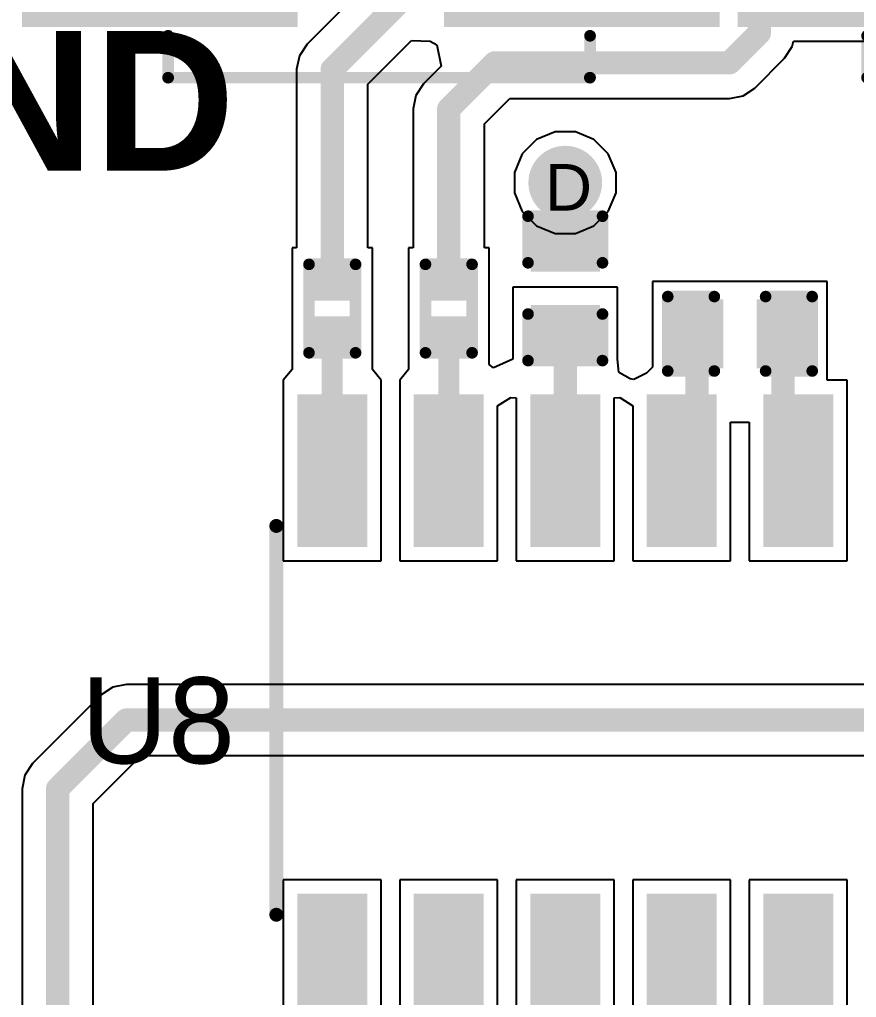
# Model space of a CAD drawing. Header units: inches. Extents: x 0 to 5401, y 0 to 5414.
# Drawn here: x 11.17 to 20.29, y 85.16 to 95.83 of the extents above; entities that cross this region are included whole.
import ezdxf

# ---------------------------------------------------------------- set-up
doc = ezdxf.new("R2010")
doc.units = ezdxf.units.IN
for name, color, linetype in [('Bottom Layer', 5, 'Continuous'), ('Bottom Solder', 6, 'Continuous'), ('Drill Drawing', 1, 'Continuous'), ('Layer 1', 16, 'Continuous'), ('Layer 2', 76, 'Continuous'), ('Top Layer', 1, 'Continuous'), ('Top Overlay', 2, 'Continuous'), ('Top Paste', 8, 'Continuous'), ('Top Solder', 216, 'Continuous'), ('Via Holes', 16, 'Continuous')]:
    doc.layers.add(name, color=color, linetype=linetype)
doc.styles.add('Arial', font='', dxfattribs={"height": 0.2})
doc.styles.add('Arial_Bold', font='', dxfattribs={"height": 0.2})
doc.styles.get('Arial').set_extended_font_data('Arial')
doc.styles.get('Arial_Bold').set_extended_font_data('Arial', bold=True)

# ---------------------------------------------------------------- blocks, each defined once
blk = doc.blocks.new('SOP_16_28')
at = {"layer": 'Top Layer'}
for points in [[(-3.456, 4.724), (-1.994, 4.724), (-1.994, 4.166), (-3.456, 4.166)], [(1.994, 4.724), (3.456, 4.724), (3.456, 4.166), (1.994, 4.166)], [(-3.456, 3.454), (-1.994, 3.454), (-1.994, 2.896), (-3.456, 2.896)], [(1.994, 3.454), (3.456, 3.454), (3.456, 2.896), (1.994, 2.896)], [(-3.456, 2.184), (-1.994, 2.184), (-1.994, 1.626), (-3.456, 1.626)], [(1.994, 2.184), (3.456, 2.184), (3.456, 1.626), (1.994, 1.626)], [(-3.456, 0.914), (-1.994, 0.914), (-1.994, 0.356), (-3.456, 0.356)], [(1.994, 0.914), (3.456, 0.914), (3.456, 0.356), (1.994, 0.356)], [(-3.456, -0.356), (-1.994, -0.356), (-1.994, -0.914), (-3.456, -0.914)], [(1.994, -0.356), (3.456, -0.356), (3.456, -0.914), (1.994, -0.914)], [(-3.456, -1.626), (-1.994, -1.626), (-1.994, -2.184), (-3.456, -2.184)], [(1.994, -1.626), (3.456, -1.626), (3.456, -2.184), (1.994, -2.184)], [(-3.456, -2.896), (-1.994, -2.896), (-1.994, -3.454), (-3.456, -3.454)], [(1.994, -2.896), (3.456, -2.896), (3.456, -3.454), (1.994, -3.454)], [(-3.456, -4.166), (-1.994, -4.166), (-1.994, -4.724), (-3.456, -4.724)], [(1.994, -4.166), (3.456, -4.166), (3.456, -4.724), (1.994, -4.724)]]:
    blk.add_hatch(color=1, dxfattribs=at).paths.add_polyline_path(points)
at = {"layer": 'Top Paste'}
for points in [[(-3.456, 4.724), (-1.994, 4.724), (-1.994, 4.166), (-3.456, 4.166)], [(1.994, 4.724), (3.456, 4.724), (3.456, 4.166), (1.994, 4.166)], [(-3.456, 3.454), (-1.994, 3.454), (-1.994, 2.896), (-3.456, 2.896)], [(1.994, 3.454), (3.456, 3.454), (3.456, 2.896), (1.994, 2.896)], [(-3.456, 2.184), (-1.994, 2.184), (-1.994, 1.626), (-3.456, 1.626)], [(1.994, 2.184), (3.456, 2.184), (3.456, 1.626), (1.994, 1.626)], [(-3.456, 0.914), (-1.994, 0.914), (-1.994, 0.356), (-3.456, 0.356)], [(1.994, 0.914), (3.456, 0.914), (3.456, 0.356), (1.994, 0.356)], [(-3.456, -0.356), (-1.994, -0.356), (-1.994, -0.914), (-3.456, -0.914)], [(1.994, -0.356), (3.456, -0.356), (3.456, -0.914), (1.994, -0.914)], [(-3.456, -1.626), (-1.994, -1.626), (-1.994, -2.184), (-3.456, -2.184)], [(1.994, -1.626), (3.456, -1.626), (3.456, -2.184), (1.994, -2.184)], [(-3.456, -2.896), (-1.994, -2.896), (-1.994, -3.454), (-3.456, -3.454)], [(1.994, -2.896), (3.456, -2.896), (3.456, -3.454), (1.994, -3.454)], [(-3.456, -4.166), (-1.994, -4.166), (-1.994, -4.724), (-3.456, -4.724)], [(1.994, -4.166), (3.456, -4.166), (3.456, -4.724), (1.994, -4.724)]]:
    blk.add_hatch(color=8, dxfattribs=at).paths.add_polyline_path(points)
at = {"layer": 'Top Solder'}
for points in [[(-3.557, 4.826), (-1.892, 4.826), (-1.892, 4.064), (-3.557, 4.064)], [(1.892, 4.826), (3.557, 4.826), (3.557, 4.064), (1.892, 4.064)], [(-3.557, 3.556), (-1.892, 3.556), (-1.892, 2.794), (-3.557, 2.794)], [(1.892, 3.556), (3.557, 3.556), (3.557, 2.794), (1.892, 2.794)], [(-3.557, 2.286), (-1.892, 2.286), (-1.892, 1.524), (-3.557, 1.524)], [(1.892, 2.286), (3.557, 2.286), (3.557, 1.524), (1.892, 1.524)], [(-3.557, 1.016), (-1.892, 1.016), (-1.892, 0.254), (-3.557, 0.254)], [(1.892, 1.016), (3.557, 1.016), (3.557, 0.254), (1.892, 0.254)], [(-3.557, -0.254), (-1.892, -0.254), (-1.892, -1.016), (-3.557, -1.016)], [(1.892, -0.254), (3.557, -0.254), (3.557, -1.016), (1.892, -1.016)], [(-3.557, -1.524), (-1.892, -1.524), (-1.892, -2.286), (-3.557, -2.286)], [(1.892, -1.524), (3.557, -1.524), (3.557, -2.286), (1.892, -2.286)], [(-3.557, -2.794), (-1.892, -2.794), (-1.892, -3.556), (-3.557, -3.556)], [(1.892, -2.794), (3.557, -2.794), (3.557, -3.556), (1.892, -3.556)], [(-3.557, -4.064), (-1.892, -4.064), (-1.892, -4.826), (-3.557, -4.826)], [(1.892, -4.064), (3.557, -4.064), (3.557, -4.826), (1.892, -4.826)]]:
    blk.add_hatch(color=216, dxfattribs=at).paths.add_polyline_path(points)
at = {"layer": 'Top Overlay'}
for points in [[(2.121, 5.055, 0.152, 0.152, 0), (-2.121, 5.055, 0.152, 0.152, 0)], [(-3.785, 4.318, 0.127, 0.127, 0), (-3.785, 4.572, 0.127, 0.127, 0)], [(-3.658, 4.445, 0.127, 0.127, 0), (-3.785, 4.572, 0.127, 0.127, 0)], [(-3.785, 4.318, 0.127, 0.127, 0), (-3.658, 4.445, 0.127, 0.127, 0)], [(2.121, -5.055, 0.152, 0.152, 0), (-2.121, -5.055, 0.152, 0.152, 0)]]:
    blk.add_lwpolyline(points, format="xyseb", dxfattribs=at)
for points in [[(-2.159, 5.055, 0.0762, 0.0762, 1), (-2.083, 5.055, 0.0762, 0.0762, 1)], [(2.083, 5.055, 0.0762, 0.0762, 1), (2.159, 5.055, 0.0762, 0.0762, 1)], [(-3.816, 4.572, 0.0635, 0.0635, 1), (-3.753, 4.572, 0.0635, 0.0635, 1)], [(-3.816, 4.572, 0.0635, 0.0635, 1), (-3.753, 4.572, 0.0635, 0.0635, 1)], [(-3.689, 4.445, 0.0635, 0.0635, 1), (-3.626, 4.445, 0.0635, 0.0635, 1)], [(-3.689, 4.445, 0.0635, 0.0635, 1), (-3.626, 4.445, 0.0635, 0.0635, 1)], [(-3.816, 4.318, 0.0635, 0.0635, 1), (-3.753, 4.318, 0.0635, 0.0635, 1)], [(-3.816, 4.318, 0.0635, 0.0635, 1), (-3.753, 4.318, 0.0635, 0.0635, 1)], [(-2.159, -5.055, 0.0762, 0.0762, 1), (-2.083, -5.055, 0.0762, 0.0762, 1)], [(2.083, -5.055, 0.0762, 0.0762, 1), (2.159, -5.055, 0.0762, 0.0762, 1)]]:
    blk.add_lwpolyline(points, format="xyseb", close=True, dxfattribs=at)
blk = doc.blocks.new('R___0201_108')
at = {"layer": 'Top Layer'}
for points in [[(-0.41, 0.185), (-0.14, 0.185), (-0.14, -0.185), (-0.41, -0.185)], [(0.14, 0.185), (0.41, 0.185), (0.41, -0.185), (0.14, -0.185)]]:
    blk.add_hatch(color=1, dxfattribs=at).paths.add_polyline_path(points)
at = {"layer": 'Top Paste'}
for points in [[(-0.41, 0.185), (-0.14, 0.185), (-0.14, -0.185), (-0.41, -0.185)], [(0.14, 0.185), (0.41, 0.185), (0.41, -0.185), (0.14, -0.185)]]:
    blk.add_hatch(color=8, dxfattribs=at).paths.add_polyline_path(points)
at = {"layer": 'Top Solder'}
for points in [[(-0.465, 0.24), (-0.085, 0.24), (-0.085, -0.24), (-0.465, -0.24)], [(0.085, 0.24), (0.465, 0.24), (0.465, -0.24), (0.085, -0.24)]]:
    blk.add_hatch(color=216, dxfattribs=at).paths.add_polyline_path(points)
at = {"layer": 'Top Overlay'}
for points in [[(-0.483, -0.254, 0.127, 0.127, 0), (-0.483, 0.254, 0.127, 0.127, 0)], [(0.483, 0.254, 0.127, 0.127, 0), (-0.483, 0.254, 0.127, 0.127, 0)], [(0.483, -0.254, 0.127, 0.127, 0), (0.483, 0.254, 0.127, 0.127, 0)], [(0.483, -0.254, 0.127, 0.127, 0), (-0.483, -0.254, 0.127, 0.127, 0)]]:
    blk.add_lwpolyline(points, format="xyseb", dxfattribs=at)
for points in [[(-0.514, 0.254, 0.0635, 0.0635, 1), (-0.451, 0.254, 0.0635, 0.0635, 1)], [(-0.514, 0.254, 0.0635, 0.0635, 1), (-0.451, 0.254, 0.0635, 0.0635, 1)], [(0.451, 0.254, 0.0635, 0.0635, 1), (0.514, 0.254, 0.0635, 0.0635, 1)], [(0.451, 0.254, 0.0635, 0.0635, 1), (0.514, 0.254, 0.0635, 0.0635, 1)], [(-0.514, -0.254, 0.0635, 0.0635, 1), (-0.451, -0.254, 0.0635, 0.0635, 1)], [(-0.514, -0.254, 0.0635, 0.0635, 1), (-0.451, -0.254, 0.0635, 0.0635, 1)], [(0.451, -0.254, 0.0635, 0.0635, 1), (0.514, -0.254, 0.0635, 0.0635, 1)], [(0.451, -0.254, 0.0635, 0.0635, 1), (0.514, -0.254, 0.0635, 0.0635, 1)]]:
    blk.add_lwpolyline(points, format="xyseb", close=True, dxfattribs=at)
blk = doc.blocks.new('R___0201_109')
at = {"layer": 'Top Layer'}
for points in [[(-0.41, 0.185), (-0.14, 0.185), (-0.14, -0.185), (-0.41, -0.185)], [(0.14, 0.185), (0.41, 0.185), (0.41, -0.185), (0.14, -0.185)]]:
    blk.add_hatch(color=1, dxfattribs=at).paths.add_polyline_path(points)
at = {"layer": 'Top Paste'}
for points in [[(-0.41, 0.185), (-0.14, 0.185), (-0.14, -0.185), (-0.41, -0.185)], [(0.14, 0.185), (0.41, 0.185), (0.41, -0.185), (0.14, -0.185)]]:
    blk.add_hatch(color=8, dxfattribs=at).paths.add_polyline_path(points)
at = {"layer": 'Top Solder'}
for points in [[(-0.465, 0.24), (-0.085, 0.24), (-0.085, -0.24), (-0.465, -0.24)], [(0.085, 0.24), (0.465, 0.24), (0.465, -0.24), (0.085, -0.24)]]:
    blk.add_hatch(color=216, dxfattribs=at).paths.add_polyline_path(points)
at = {"layer": 'Top Overlay'}
for points in [[(-0.483, -0.254, 0.127, 0.127, 0), (-0.483, 0.254, 0.127, 0.127, 0)], [(0.483, 0.254, 0.127, 0.127, 0), (-0.483, 0.254, 0.127, 0.127, 0)], [(0.483, -0.254, 0.127, 0.127, 0), (0.483, 0.254, 0.127, 0.127, 0)], [(0.483, -0.254, 0.127, 0.127, 0), (-0.483, -0.254, 0.127, 0.127, 0)]]:
    blk.add_lwpolyline(points, format="xyseb", dxfattribs=at)
for points in [[(-0.514, 0.254, 0.0635, 0.0635, 1), (-0.451, 0.254, 0.0635, 0.0635, 1)], [(-0.514, 0.254, 0.0635, 0.0635, 1), (-0.451, 0.254, 0.0635, 0.0635, 1)], [(0.451, 0.254, 0.0635, 0.0635, 1), (0.514, 0.254, 0.0635, 0.0635, 1)], [(0.451, 0.254, 0.0635, 0.0635, 1), (0.514, 0.254, 0.0635, 0.0635, 1)], [(-0.514, -0.254, 0.0635, 0.0635, 1), (-0.451, -0.254, 0.0635, 0.0635, 1)], [(-0.514, -0.254, 0.0635, 0.0635, 1), (-0.451, -0.254, 0.0635, 0.0635, 1)], [(0.451, -0.254, 0.0635, 0.0635, 1), (0.514, -0.254, 0.0635, 0.0635, 1)], [(0.451, -0.254, 0.0635, 0.0635, 1), (0.514, -0.254, 0.0635, 0.0635, 1)]]:
    blk.add_lwpolyline(points, format="xyseb", close=True, dxfattribs=at)
blk = doc.blocks.new('SMB_B__D___________217')
at = {"layer": 'Top Layer'}
for points in [[(-3.7, -1.2), (-3.7, 1.2), (-0.9, 1.2), (-0.9, -1.2)], [(0.9, -1.2), (0.9, 1.2), (3.7, 1.2), (3.7, -1.2)]]:
    blk.add_hatch(color=1, dxfattribs=at).paths.add_polyline_path(points)
at = {"layer": 'Top Paste'}
for points in [[(-3.7, -1.2), (-3.7, 1.2), (-0.9, 1.2), (-0.9, -1.2)], [(0.9, -1.2), (0.9, 1.2), (3.7, 1.2), (3.7, -1.2)]]:
    blk.add_hatch(color=8, dxfattribs=at).paths.add_polyline_path(points)
at = {"layer": 'Top Solder'}
for points in [[(-3.802, -1.302), (-3.802, 1.302), (-0.798, 1.302), (-0.798, -1.302)], [(0.798, -1.302), (0.798, 1.302), (3.802, 1.302), (3.802, -1.302)]]:
    blk.add_hatch(color=216, dxfattribs=at).paths.add_polyline_path(points)
at = {"layer": 'Top Overlay'}
for points in [[(2.388, 1.854, 0.127, 0.127, 0), (-2.21, 1.854, 0.127, 0.127, 0)], [(-2.21, 1.854, 0.127, 0.127, 0), (-2.21, 1.397, 0.127, 0.127, 0)], [(2.39, 1.854, 0.127, 0.127, 0), (2.39, 1.397, 0.127, 0.127, 0)], [(0, 0.4, 0.127, 0.127, 0), (0, 0.019, 0.127, 0.127, 0)], [(0, 0.019, 0.127, 0.127, 0), (-0.588, 0.308, 0.127, 0.127, 0)], [(-0.588, 0.308, 0.127, 0.127, 0), (-0.588, -0.346, 0.127, 0.127, 0)], [(0.572, 0.318, 0.127, 0.127, 0), (0, 0.019, 0.127, 0.127, 0)], [(0.572, 0.318, 0.127, 0.127, 0), (0.572, -0.282, 0.127, 0.127, 0)], [(0.732, 0.008, 0.127, 0.127, 0), (-0.758, 0.008, 0.127, 0.127, 0)], [(0.017, 0.01, 0.127, 0.127, 0), (-0.588, -0.346, 0.127, 0.127, 0)], [(0, 0.019, 0.127, 0.127, 0), (0, -0.362, 0.127, 0.127, 0)], [(0.542, -0.282, 0.127, 0.127, 0), (0.017, 0.01, 0.127, 0.127, 0)], [(-2.21, -1.397, 0.127, 0.127, 0), (-2.21, -1.854, 0.127, 0.127, 0)], [(2.39, -1.397, 0.127, 0.127, 0), (2.39, -1.854, 0.127, 0.127, 0)], [(2.388, -1.854, 0.127, 0.127, 0), (-2.21, -1.854, 0.127, 0.127, 0)]]:
    blk.add_lwpolyline(points, format="xyseb", dxfattribs=at)
for points in [[(-2.242, 1.854, 0.0635, 0.0635, 1), (-2.178, 1.854, 0.0635, 0.0635, 1)], [(-2.242, 1.854, 0.0635, 0.0635, 1), (-2.178, 1.854, 0.0635, 0.0635, 1)], [(2.356, 1.854, 0.0635, 0.0635, 1), (2.419, 1.854, 0.0635, 0.0635, 1)], [(2.358, 1.854, 0.0635, 0.0635, 1), (2.422, 1.854, 0.0635, 0.0635, 1)], [(-2.242, 1.397, 0.0635, 0.0635, 1), (-2.178, 1.397, 0.0635, 0.0635, 1)], [(2.358, 1.397, 0.0635, 0.0635, 1), (2.422, 1.397, 0.0635, 0.0635, 1)], [(-0.032, 0.4, 0.0635, 0.0635, 1), (0.032, 0.4, 0.0635, 0.0635, 1)], [(-0.62, 0.308, 0.0635, 0.0635, 1), (-0.556, 0.308, 0.0635, 0.0635, 1)], [(-0.62, 0.308, 0.0635, 0.0635, 1), (-0.556, 0.308, 0.0635, 0.0635, 1)], [(0.54, 0.318, 0.0635, 0.0635, 1), (0.604, 0.318, 0.0635, 0.0635, 1)], [(0.54, 0.318, 0.0635, 0.0635, 1), (0.604, 0.318, 0.0635, 0.0635, 1)], [(-0.79, 0.008, 0.0635, 0.0635, 1), (-0.726, 0.008, 0.0635, 0.0635, 1)], [(-0.032, 0.019, 0.0635, 0.0635, 1), (0.032, 0.019, 0.0635, 0.0635, 1)], [(-0.032, 0.019, 0.0635, 0.0635, 1), (0.032, 0.019, 0.0635, 0.0635, 1)], [(-0.032, 0.019, 0.0635, 0.0635, 1), (0.032, 0.019, 0.0635, 0.0635, 1)], [(-0.032, 0.019, 0.0635, 0.0635, 1), (0.032, 0.019, 0.0635, 0.0635, 1)], [(-0.015, 0.01, 0.0635, 0.0635, 1), (0.048, 0.01, 0.0635, 0.0635, 1)], [(-0.015, 0.01, 0.0635, 0.0635, 1), (0.048, 0.01, 0.0635, 0.0635, 1)], [(0.7, 0.008, 0.0635, 0.0635, 1), (0.764, 0.008, 0.0635, 0.0635, 1)], [(-0.62, -0.346, 0.0635, 0.0635, 1), (-0.556, -0.346, 0.0635, 0.0635, 1)], [(-0.62, -0.346, 0.0635, 0.0635, 1), (-0.556, -0.346, 0.0635, 0.0635, 1)], [(-0.032, -0.362, 0.0635, 0.0635, 1), (0.032, -0.362, 0.0635, 0.0635, 1)], [(0.51, -0.282, 0.0635, 0.0635, 1), (0.574, -0.282, 0.0635, 0.0635, 1)], [(0.54, -0.282, 0.0635, 0.0635, 1), (0.604, -0.282, 0.0635, 0.0635, 1)], [(-2.242, -1.397, 0.0635, 0.0635, 1), (-2.178, -1.397, 0.0635, 0.0635, 1)], [(2.358, -1.397, 0.0635, 0.0635, 1), (2.422, -1.397, 0.0635, 0.0635, 1)], [(-2.242, -1.854, 0.0635, 0.0635, 1), (-2.178, -1.854, 0.0635, 0.0635, 1)], [(-2.242, -1.854, 0.0635, 0.0635, 1), (-2.178, -1.854, 0.0635, 0.0635, 1)], [(2.356, -1.854, 0.0635, 0.0635, 1), (2.419, -1.854, 0.0635, 0.0635, 1)], [(2.358, -1.854, 0.0635, 0.0635, 1), (2.422, -1.854, 0.0635, 0.0635, 1)]]:
    blk.add_lwpolyline(points, format="xyseb", close=True, dxfattribs=at)
blk = doc.blocks.new('SMB_B__D___________218')
at = {"layer": 'Top Layer'}
for points in [[(-3.7, -1.2), (-3.7, 1.2), (-0.9, 1.2), (-0.9, -1.2)], [(0.9, -1.2), (0.9, 1.2), (3.7, 1.2), (3.7, -1.2)]]:
    blk.add_hatch(color=1, dxfattribs=at).paths.add_polyline_path(points)
at = {"layer": 'Top Paste'}
for points in [[(-3.7, -1.2), (-3.7, 1.2), (-0.9, 1.2), (-0.9, -1.2)], [(0.9, -1.2), (0.9, 1.2), (3.7, 1.2), (3.7, -1.2)]]:
    blk.add_hatch(color=8, dxfattribs=at).paths.add_polyline_path(points)
at = {"layer": 'Top Solder'}
for points in [[(-3.802, -1.302), (-3.802, 1.302), (-0.798, 1.302), (-0.798, -1.302)], [(0.798, -1.302), (0.798, 1.302), (3.802, 1.302), (3.802, -1.302)]]:
    blk.add_hatch(color=216, dxfattribs=at).paths.add_polyline_path(points)
at = {"layer": 'Top Overlay'}
for points in [[(-2.21, 1.854, 0.127, 0.127, 0), (2.388, 1.854, 0.127, 0.127, 0)], [(-2.21, 1.397, 0.127, 0.127, 0), (-2.21, 1.854, 0.127, 0.127, 0)], [(2.39, 1.397, 0.127, 0.127, 0), (2.39, 1.854, 0.127, 0.127, 0)], [(0, 0.019, 0.127, 0.127, 0), (0, 0.4, 0.127, 0.127, 0)], [(-0.588, 0.308, 0.127, 0.127, 0), (0, 0.019, 0.127, 0.127, 0)], [(-0.588, -0.346, 0.127, 0.127, 0), (-0.588, 0.308, 0.127, 0.127, 0)], [(0, 0.019, 0.127, 0.127, 0), (0.572, 0.318, 0.127, 0.127, 0)], [(0.572, -0.282, 0.127, 0.127, 0), (0.572, 0.318, 0.127, 0.127, 0)], [(-0.758, 0.008, 0.127, 0.127, 0), (0.732, 0.008, 0.127, 0.127, 0)], [(-0.588, -0.346, 0.127, 0.127, 0), (0.017, 0.01, 0.127, 0.127, 0)], [(0, -0.362, 0.127, 0.127, 0), (0, 0.019, 0.127, 0.127, 0)], [(0.017, 0.01, 0.127, 0.127, 0), (0.542, -0.282, 0.127, 0.127, 0)], [(-2.21, -1.854, 0.127, 0.127, 0), (-2.21, -1.397, 0.127, 0.127, 0)], [(2.39, -1.854, 0.127, 0.127, 0), (2.39, -1.397, 0.127, 0.127, 0)], [(-2.21, -1.854, 0.127, 0.127, 0), (2.388, -1.854, 0.127, 0.127, 0)]]:
    blk.add_lwpolyline(points, format="xyseb", dxfattribs=at)
for points in [[(-2.242, 1.854, 0.0635, 0.0635, 1), (-2.178, 1.854, 0.0635, 0.0635, 1)], [(-2.242, 1.854, 0.0635, 0.0635, 1), (-2.178, 1.854, 0.0635, 0.0635, 1)], [(2.356, 1.854, 0.0635, 0.0635, 1), (2.419, 1.854, 0.0635, 0.0635, 1)], [(2.358, 1.854, 0.0635, 0.0635, 1), (2.422, 1.854, 0.0635, 0.0635, 1)], [(-2.242, 1.397, 0.0635, 0.0635, 1), (-2.178, 1.397, 0.0635, 0.0635, 1)], [(2.358, 1.397, 0.0635, 0.0635, 1), (2.422, 1.397, 0.0635, 0.0635, 1)], [(-0.032, 0.4, 0.0635, 0.0635, 1), (0.032, 0.4, 0.0635, 0.0635, 1)], [(-0.62, 0.308, 0.0635, 0.0635, 1), (-0.556, 0.308, 0.0635, 0.0635, 1)], [(-0.62, 0.308, 0.0635, 0.0635, 1), (-0.556, 0.308, 0.0635, 0.0635, 1)], [(0.54, 0.318, 0.0635, 0.0635, 1), (0.604, 0.318, 0.0635, 0.0635, 1)], [(0.54, 0.318, 0.0635, 0.0635, 1), (0.604, 0.318, 0.0635, 0.0635, 1)], [(-0.79, 0.008, 0.0635, 0.0635, 1), (-0.726, 0.008, 0.0635, 0.0635, 1)], [(-0.032, 0.019, 0.0635, 0.0635, 1), (0.032, 0.019, 0.0635, 0.0635, 1)], [(-0.032, 0.019, 0.0635, 0.0635, 1), (0.032, 0.019, 0.0635, 0.0635, 1)], [(-0.032, 0.019, 0.0635, 0.0635, 1), (0.032, 0.019, 0.0635, 0.0635, 1)], [(-0.032, 0.019, 0.0635, 0.0635, 1), (0.032, 0.019, 0.0635, 0.0635, 1)], [(-0.015, 0.01, 0.0635, 0.0635, 1), (0.048, 0.01, 0.0635, 0.0635, 1)], [(-0.015, 0.01, 0.0635, 0.0635, 1), (0.048, 0.01, 0.0635, 0.0635, 1)], [(0.7, 0.008, 0.0635, 0.0635, 1), (0.764, 0.008, 0.0635, 0.0635, 1)], [(-0.62, -0.346, 0.0635, 0.0635, 1), (-0.556, -0.346, 0.0635, 0.0635, 1)], [(-0.62, -0.346, 0.0635, 0.0635, 1), (-0.556, -0.346, 0.0635, 0.0635, 1)], [(-0.032, -0.362, 0.0635, 0.0635, 1), (0.032, -0.362, 0.0635, 0.0635, 1)], [(0.51, -0.282, 0.0635, 0.0635, 1), (0.574, -0.282, 0.0635, 0.0635, 1)], [(0.54, -0.282, 0.0635, 0.0635, 1), (0.604, -0.282, 0.0635, 0.0635, 1)], [(-2.242, -1.397, 0.0635, 0.0635, 1), (-2.178, -1.397, 0.0635, 0.0635, 1)], [(2.358, -1.397, 0.0635, 0.0635, 1), (2.422, -1.397, 0.0635, 0.0635, 1)], [(-2.242, -1.854, 0.0635, 0.0635, 1), (-2.178, -1.854, 0.0635, 0.0635, 1)], [(-2.242, -1.854, 0.0635, 0.0635, 1), (-2.178, -1.854, 0.0635, 0.0635, 1)], [(2.356, -1.854, 0.0635, 0.0635, 1), (2.419, -1.854, 0.0635, 0.0635, 1)], [(2.358, -1.854, 0.0635, 0.0635, 1), (2.422, -1.854, 0.0635, 0.0635, 1)]]:
    blk.add_lwpolyline(points, format="xyseb", close=True, dxfattribs=at)
blk = doc.blocks.new('C___0402_279')
at = {"layer": 'Top Layer'}
for points in [[(-0.699, -0.318), (-0.699, 0.318), (-0.241, 0.318), (-0.241, -0.318)], [(0.241, -0.318), (0.241, 0.318), (0.699, 0.318), (0.699, -0.318)]]:
    blk.add_hatch(color=1, dxfattribs=at).paths.add_polyline_path(points)
at = {"layer": 'Top Paste'}
for points in [[(-0.699, -0.318), (-0.699, 0.318), (-0.241, 0.318), (-0.241, -0.318)], [(0.241, -0.318), (0.241, 0.318), (0.699, 0.318), (0.699, -0.318)]]:
    blk.add_hatch(color=8, dxfattribs=at).paths.add_polyline_path(points)
at = {"layer": 'Top Solder'}
for points in [[(-0.758, -0.377), (-0.758, 0.377), (-0.181, 0.377), (-0.181, -0.377)], [(0.181, -0.377), (0.181, 0.377), (0.758, 0.377), (0.758, -0.377)]]:
    blk.add_hatch(color=216, dxfattribs=at).paths.add_polyline_path(points)
at = {"layer": 'Top Overlay'}
for points in [[(-0.279, 0.406, 0.127, 0.127, 0), (-0.787, 0.406, 0.127, 0.127, 0)], [(-0.787, 0.406, 0.127, 0.127, 0), (-0.787, -0.406, 0.127, 0.127, 0)], [(0.787, 0.406, 0.127, 0.127, 0), (0.279, 0.406, 0.127, 0.127, 0)], [(0.787, 0.406, 0.127, 0.127, 0), (0.787, -0.406, 0.127, 0.127, 0)], [(-0.279, -0.406, 0.127, 0.127, 0), (-0.787, -0.406, 0.127, 0.127, 0)], [(0.787, -0.406, 0.127, 0.127, 0), (0.279, -0.406, 0.127, 0.127, 0)]]:
    blk.add_lwpolyline(points, format="xyseb", dxfattribs=at)
for points in [[(-0.819, 0.406, 0.0635, 0.0635, 1), (-0.756, 0.406, 0.0635, 0.0635, 1)], [(-0.819, 0.406, 0.0635, 0.0635, 1), (-0.756, 0.406, 0.0635, 0.0635, 1)], [(-0.311, 0.406, 0.0635, 0.0635, 1), (-0.248, 0.406, 0.0635, 0.0635, 1)], [(0.248, 0.406, 0.0635, 0.0635, 1), (0.311, 0.406, 0.0635, 0.0635, 1)], [(0.756, 0.406, 0.0635, 0.0635, 1), (0.819, 0.406, 0.0635, 0.0635, 1)], [(0.756, 0.406, 0.0635, 0.0635, 1), (0.819, 0.406, 0.0635, 0.0635, 1)], [(-0.819, -0.406, 0.0635, 0.0635, 1), (-0.756, -0.406, 0.0635, 0.0635, 1)], [(-0.819, -0.406, 0.0635, 0.0635, 1), (-0.756, -0.406, 0.0635, 0.0635, 1)], [(-0.311, -0.406, 0.0635, 0.0635, 1), (-0.248, -0.406, 0.0635, 0.0635, 1)], [(0.248, -0.406, 0.0635, 0.0635, 1), (0.311, -0.406, 0.0635, 0.0635, 1)], [(0.756, -0.406, 0.0635, 0.0635, 1), (0.819, -0.406, 0.0635, 0.0635, 1)], [(0.756, -0.406, 0.0635, 0.0635, 1), (0.819, -0.406, 0.0635, 0.0635, 1)]]:
    blk.add_lwpolyline(points, format="xyseb", close=True, dxfattribs=at)
blk = doc.blocks.new('C___0402_281')
at = {"layer": 'Top Layer'}
for points in [[(-0.699, -0.318), (-0.699, 0.317), (-0.241, 0.317), (-0.241, -0.318)], [(0.241, -0.318), (0.241, 0.317), (0.699, 0.317), (0.699, -0.318)]]:
    blk.add_hatch(color=1, dxfattribs=at).paths.add_polyline_path(points)
at = {"layer": 'Top Paste'}
for points in [[(-0.699, -0.318), (-0.699, 0.317), (-0.241, 0.317), (-0.241, -0.318)], [(0.241, -0.318), (0.241, 0.317), (0.699, 0.317), (0.699, -0.318)]]:
    blk.add_hatch(color=8, dxfattribs=at).paths.add_polyline_path(points)
at = {"layer": 'Top Solder'}
for points in [[(-0.758, -0.377), (-0.758, 0.377), (-0.181, 0.377), (-0.181, -0.377)], [(0.181, -0.377), (0.181, 0.377), (0.758, 0.377), (0.758, -0.377)]]:
    blk.add_hatch(color=216, dxfattribs=at).paths.add_polyline_path(points)
at = {"layer": 'Top Overlay'}
for points in [[(-0.279, 0.406, 0.127, 0.127, 0), (-0.787, 0.406, 0.127, 0.127, 0)], [(-0.787, -0.406, 0.127, 0.127, 0), (-0.787, 0.406, 0.127, 0.127, 0)], [(0.787, 0.406, 0.127, 0.127, 0), (0.279, 0.406, 0.127, 0.127, 0)], [(0.787, -0.406, 0.127, 0.127, 0), (0.787, 0.406, 0.127, 0.127, 0)], [(-0.279, -0.406, 0.127, 0.127, 0), (-0.787, -0.406, 0.127, 0.127, 0)], [(0.787, -0.406, 0.127, 0.127, 0), (0.279, -0.406, 0.127, 0.127, 0)]]:
    blk.add_lwpolyline(points, format="xyseb", dxfattribs=at)
for points in [[(-0.819, 0.406, 0.0635, 0.0635, 1), (-0.756, 0.406, 0.0635, 0.0635, 1)], [(-0.819, 0.406, 0.0635, 0.0635, 1), (-0.756, 0.406, 0.0635, 0.0635, 1)], [(-0.311, 0.406, 0.0635, 0.0635, 1), (-0.248, 0.406, 0.0635, 0.0635, 1)], [(0.248, 0.406, 0.0635, 0.0635, 1), (0.311, 0.406, 0.0635, 0.0635, 1)], [(0.756, 0.406, 0.0635, 0.0635, 1), (0.819, 0.406, 0.0635, 0.0635, 1)], [(0.756, 0.406, 0.0635, 0.0635, 1), (0.819, 0.406, 0.0635, 0.0635, 1)], [(-0.819, -0.406, 0.0635, 0.0635, 1), (-0.756, -0.406, 0.0635, 0.0635, 1)], [(-0.819, -0.406, 0.0635, 0.0635, 1), (-0.756, -0.406, 0.0635, 0.0635, 1)], [(-0.311, -0.406, 0.0635, 0.0635, 1), (-0.248, -0.406, 0.0635, 0.0635, 1)], [(0.248, -0.406, 0.0635, 0.0635, 1), (0.311, -0.406, 0.0635, 0.0635, 1)], [(0.756, -0.406, 0.0635, 0.0635, 1), (0.819, -0.406, 0.0635, 0.0635, 1)], [(0.756, -0.406, 0.0635, 0.0635, 1), (0.819, -0.406, 0.0635, 0.0635, 1)]]:
    blk.add_lwpolyline(points, format="xyseb", close=True, dxfattribs=at)

msp = doc.modelspace()

# ---------------------------------------------------------------- hatches: boundary and pattern name
at = {"layer": 'Bottom Layer'}
h = msp.add_hatch(color=5, dxfattribs=at)
edge = h.paths.add_edge_path()
edge.add_arc((17.117, 94.048), 0.3, 0, 360)
at = {"layer": 'Bottom Solder'}
h = msp.add_hatch(color=6, dxfattribs=at)
edge = h.paths.add_edge_path()
edge.add_arc((17.117, 94.048), 0.402, 0, 360)
at = {"layer": 'Layer 1'}
h = msp.add_hatch(color=16, dxfattribs=at)
edge = h.paths.add_edge_path()
edge.add_arc((17.117, 94.048), 0.3, 0, 360)
at = {"layer": 'Layer 2'}
h = msp.add_hatch(color=76, dxfattribs=at)
edge = h.paths.add_edge_path()
edge.add_arc((17.117, 94.048), 0.3, 0, 360)
at = {"layer": 'Top Layer'}
h = msp.add_hatch(color=1, dxfattribs=at)
edge = h.paths.add_edge_path()
edge.add_arc((17.117, 94.048), 0.3, 0, 360)
at = {"layer": 'Top Solder'}
h = msp.add_hatch(color=216, dxfattribs=at)
edge = h.paths.add_edge_path()
edge.add_arc((17.117, 94.048), 0.402, 0, 360)
at = {"layer": 'Via Holes'}
h = msp.add_hatch(color=7, dxfattribs=at)
edge = h.paths.add_edge_path()
edge.add_arc((17.117, 94.048), 0.15, 0, 360)

# ---------------------------------------------------------------- linework, layer by layer
at = {"layer": 'Layer 2'}
for p, q in [((17.006, 94.602), (16.803, 94.517)), ((17.227, 94.602), (17.006, 94.602)), ((17.43, 94.517), (17.227, 94.602)), ((16.803, 94.517), (16.647, 94.361)), ((17.586, 94.361), (17.43, 94.517)), ((16.647, 94.361), (16.563, 94.158)), ((17.671, 94.158), (17.586, 94.361)), ((16.563, 94.158), (16.563, 93.937)), ((17.671, 93.937), (17.671, 94.158)), ((16.563, 93.937), (16.647, 93.734)), ((17.586, 93.734), (17.671, 93.937)), ((16.647, 93.734), (16.803, 93.578)), ((17.43, 93.578), (17.586, 93.734)), ((16.803, 93.578), (17.006, 93.494)), ((17.227, 93.494), (17.43, 93.578)), ((17.006, 93.494), (17.227, 93.494))]:
    msp.add_line(p, q, dxfattribs=at)
at = {"layer": 'Top Layer'}
for p, q in [((15.023, 96.281), (14.302, 95.559)), ((14.965, 95.124), (15.44, 95.599)), ((15.44, 95.599), (15.643, 95.593)), ((15.643, 95.593), (15.718, 95.553)), ((19.592, 95.532), (19.605, 95.593)), ((19.605, 95.593), (22.152, 95.593)), ((14.302, 95.559), (14.218, 95.433)), ((15.718, 95.553), (15.765, 95.32)), ((19.508, 95.406), (19.592, 95.532)), ((14.218, 95.433), (14.188, 95.285)), ((19.183, 95.08), (19.508, 95.406)), ((14.188, 95.285), (14.188, 93.338)), ((15.765, 95.32), (15.572, 95.126)), ((14.965, 93.338), (14.965, 95.124)), ((15.572, 95.126), (15.488, 95)), ((19.057, 94.996), (19.183, 95.08)), ((15.488, 95), (15.458, 94.852)), ((16.235, 94.691), (16.511, 94.966)), ((16.511, 94.966), (18.908, 94.966)), ((18.908, 94.966), (19.057, 94.996)), ((15.458, 94.852), (15.458, 93.338)), ((16.235, 93.338), (16.235, 94.691)), ((14.188, 93.338), (14.138, 93.338)), ((14.138, 93.338), (14.138, 92.56)), ((15.016, 93.338), (14.965, 93.338)), ((15.016, 92.56), (15.016, 93.338)), ((15.458, 93.338), (15.408, 93.338)), ((15.408, 93.338), (15.408, 92.56)), ((16.286, 93.338), (16.235, 93.338)), ((16.286, 92.063), (16.286, 93.338)), ((19.974, 92.97), (18.069, 92.97)), ((18.069, 92.97), (18.069, 92.035)), ((19.974, 91.892), (19.974, 92.97)), ((17.688, 92.907), (16.545, 92.907)), ((16.545, 92.907), (16.545, 92.123)), ((17.688, 92.123), (17.688, 92.907)), ((14.138, 92.56), (14.138, 92.01)), ((15.016, 92.01), (15.016, 92.56)), ((15.408, 92.56), (15.408, 92.01)), ((16.545, 92.123), (16.333, 92.028)), ((17.701, 91.981), (17.688, 92.123)), ((14.138, 92.01), (14.043, 91.892)), ((15.11, 91.892), (15.016, 92.01)), ((15.408, 92.01), (15.313, 91.892)), ((16.333, 92.028), (16.286, 92.063)), ((17.71, 91.972), (17.701, 91.981)), ((17.826, 91.907), (17.71, 91.972)), ((18.003, 91.969), (17.866, 91.899)), ((18.069, 92.035), (18.003, 91.969)), ((14.043, 91.892), (14.043, 91.892)), ((14.043, 91.892), (14.043, 89.922)), ((15.11, 89.922), (15.11, 91.892)), ((15.11, 91.892), (15.11, 91.892)), ((15.313, 91.892), (15.313, 91.892)), ((15.313, 91.892), (15.313, 89.922)), ((17.866, 91.899), (17.826, 91.907)), ((20.19, 91.892), (19.974, 91.892)), ((20.19, 89.922), (20.19, 91.892)), ((16.38, 91.614), (16.522, 91.704)), ((16.522, 91.704), (16.583, 91.701)), ((16.583, 91.701), (16.583, 89.922)), ((17.65, 91.701), (17.712, 91.704)), ((17.65, 89.922), (17.65, 91.701)), ((17.712, 91.704), (17.853, 91.614)), ((16.38, 89.922), (16.38, 91.614)), ((17.853, 91.614), (17.853, 89.922)), ((18.92, 89.922), (18.92, 91.436)), ((18.92, 91.436), (19.123, 91.436)), ((19.123, 91.436), (19.123, 89.922)), ((14.043, 89.922), (15.11, 89.922)), ((15.313, 89.922), (16.38, 89.922)), ((16.583, 89.922), (17.65, 89.922)), ((17.853, 89.922), (18.92, 89.922)), ((19.123, 89.922), (20.19, 89.922)), ((12.184, 88.545), (12.058, 88.461)), ((12.333, 88.574), (12.184, 88.545)), ((20.844, 88.574), (12.333, 88.574)), ((12.058, 88.461), (11.308, 87.71)), ((11.308, 87.71), (11.224, 87.584)), ((11.971, 87.275), (12.494, 87.798)), ((12.494, 87.798), (23.942, 87.798)), ((11.224, 87.584), (11.194, 87.436)), ((11.194, 87.436), (11.194, 81.815)), ((11.971, 81.654), (11.971, 87.275)), ((15.11, 86.442), (14.043, 86.442)), ((14.043, 86.442), (14.043, 84.473)), ((15.11, 84.473), (15.11, 86.442)), ((16.38, 86.442), (15.313, 86.442)), ((15.313, 86.442), (15.313, 84.473)), ((16.38, 84.473), (16.38, 86.442)), ((17.65, 86.442), (16.583, 86.442)), ((16.583, 86.442), (16.583, 84.473)), ((17.65, 84.473), (17.65, 86.442)), ((18.92, 86.442), (17.853, 86.442)), ((17.853, 86.442), (17.853, 84.473)), ((18.92, 84.473), (18.92, 86.442)), ((20.19, 86.442), (19.123, 86.442)), ((19.123, 86.442), (19.123, 84.473)), ((20.19, 84.473), (20.19, 86.442))]:
    msp.add_line(p, q, dxfattribs=at)
for points in [[(14.577, 95.285, 0.254, 0.254, 0), (15.298, 96.006, 0.254, 0.254, 0)], [(19.233, 95.68, 0.254, 0.254, 0), (19.233, 95.974, 0.254, 0.254, 0)], [(18.908, 95.355, 0.254, 0.254, 0), (19.233, 95.68, 0.254, 0.254, 0)], [(15.847, 94.852, 0.254, 0.254, 0), (16.35, 95.355, 0.254, 0.254, 0)], [(16.35, 95.355, 0.254, 0.254, 0), (18.908, 95.355, 0.254, 0.254, 0)], [(14.577, 92.949, 0.254, 0.254, 0), (14.577, 95.285, 0.254, 0.254, 0)], [(15.847, 92.949, 0.254, 0.254, 0), (15.847, 94.852, 0.254, 0.254, 0)], [(17.117, 93.364, 0.254, 0.254, 0), (17.117, 94.048, 0.254, 0.254, 0)], [(14.577, 90.647, 0.229, 0.229, 0), (14.577, 92.399, 0.229, 0.229, 0)], [(15.847, 90.647, 0.229, 0.229, 0), (15.847, 92.399, 0.229, 0.229, 0)], [(17.117, 90.647, 0.254, 0.254, 0), (17.117, 92.424, 0.254, 0.254, 0)], [(18.552, 91.537, 0.254, 0.254, 0), (18.552, 92.399, 0.254, 0.254, 0)], [(19.492, 91.537, 0.254, 0.254, 0), (19.492, 92.399, 0.254, 0.254, 0)], [(18.387, 91.372, 0.254, 0.254, 0), (18.552, 91.537, 0.254, 0.254, 0)], [(19.492, 91.537, 0.254, 0.254, 0), (19.657, 91.372, 0.254, 0.254, 0)], [(18.387, 90.647, 0.254, 0.254, 0), (18.387, 91.372, 0.254, 0.254, 0)], [(19.657, 90.647, 0.254, 0.254, 0), (19.657, 91.372, 0.254, 0.254, 0)], [(11.582, 87.436, 0.254, 0.254, 0), (12.333, 88.186, 0.254, 0.254, 0)], [(12.333, 88.186, 0.254, 0.254, 0), (24.102, 88.186, 0.254, 0.254, 0)], [(11.582, 81.654, 0.254, 0.254, 0), (11.582, 87.436, 0.254, 0.254, 0)], [(14.577, 83.763, 0.254, 0.254, 0), (14.577, 85.717, 0.254, 0.254, 0)], [(15.847, 83.763, 0.254, 0.254, 0), (15.847, 85.717, 0.254, 0.254, 0)]]:
    msp.add_lwpolyline(points, format="xyseb", dxfattribs=at)
for points in [[(19.17, 95.68, 0.127, 0.127, 1), (19.297, 95.68, 0.127, 0.127, 1)], [(19.17, 95.68, 0.127, 0.127, 1), (19.297, 95.68, 0.127, 0.127, 1)], [(16.286, 95.355, 0.127, 0.127, 1), (16.413, 95.355, 0.127, 0.127, 1)], [(16.286, 95.355, 0.127, 0.127, 1), (16.413, 95.355, 0.127, 0.127, 1)], [(18.844, 95.355, 0.127, 0.127, 1), (18.971, 95.355, 0.127, 0.127, 1)], [(18.844, 95.355, 0.127, 0.127, 1), (18.971, 95.355, 0.127, 0.127, 1)], [(14.513, 95.285, 0.127, 0.127, 1), (14.64, 95.285, 0.127, 0.127, 1)], [(14.513, 95.285, 0.127, 0.127, 1), (14.64, 95.285, 0.127, 0.127, 1)], [(15.783, 94.852, 0.127, 0.127, 1), (15.91, 94.852, 0.127, 0.127, 1)], [(15.783, 94.852, 0.127, 0.127, 1), (15.91, 94.852, 0.127, 0.127, 1)], [(17.053, 94.048, 0.127, 0.127, 1), (17.18, 94.048, 0.127, 0.127, 1)], [(17.053, 93.364, 0.127, 0.127, 1), (17.18, 93.364, 0.127, 0.127, 1)], [(14.513, 92.949, 0.127, 0.127, 1), (14.64, 92.949, 0.127, 0.127, 1)], [(15.783, 92.949, 0.127, 0.127, 1), (15.91, 92.949, 0.127, 0.127, 1)], [(14.519, 92.399, 0.114, 0.114, 1), (14.634, 92.399, 0.114, 0.114, 1)], [(15.789, 92.399, 0.114, 0.114, 1), (15.904, 92.399, 0.114, 0.114, 1)], [(17.053, 92.424, 0.127, 0.127, 1), (17.18, 92.424, 0.127, 0.127, 1)], [(18.488, 92.399, 0.127, 0.127, 1), (18.615, 92.399, 0.127, 0.127, 1)], [(19.428, 92.399, 0.127, 0.127, 1), (19.555, 92.399, 0.127, 0.127, 1)], [(18.488, 91.537, 0.127, 0.127, 1), (18.615, 91.537, 0.127, 0.127, 1)], [(18.488, 91.537, 0.127, 0.127, 1), (18.615, 91.537, 0.127, 0.127, 1)], [(19.428, 91.537, 0.127, 0.127, 1), (19.555, 91.537, 0.127, 0.127, 1)], [(19.428, 91.537, 0.127, 0.127, 1), (19.555, 91.537, 0.127, 0.127, 1)], [(18.323, 91.372, 0.127, 0.127, 1), (18.45, 91.372, 0.127, 0.127, 1)], [(18.323, 91.372, 0.127, 0.127, 1), (18.45, 91.372, 0.127, 0.127, 1)], [(19.593, 91.372, 0.127, 0.127, 1), (19.72, 91.372, 0.127, 0.127, 1)], [(19.593, 91.372, 0.127, 0.127, 1), (19.72, 91.372, 0.127, 0.127, 1)], [(14.519, 90.647, 0.114, 0.114, 1), (14.634, 90.647, 0.114, 0.114, 1)], [(15.789, 90.647, 0.114, 0.114, 1), (15.904, 90.647, 0.114, 0.114, 1)], [(17.053, 90.647, 0.127, 0.127, 1), (17.18, 90.647, 0.127, 0.127, 1)], [(18.323, 90.647, 0.127, 0.127, 1), (18.45, 90.647, 0.127, 0.127, 1)], [(19.593, 90.647, 0.127, 0.127, 1), (19.72, 90.647, 0.127, 0.127, 1)], [(12.269, 88.186, 0.127, 0.127, 1), (12.396, 88.186, 0.127, 0.127, 1)], [(12.269, 88.186, 0.127, 0.127, 1), (12.396, 88.186, 0.127, 0.127, 1)], [(11.519, 87.436, 0.127, 0.127, 1), (11.646, 87.436, 0.127, 0.127, 1)], [(11.519, 87.436, 0.127, 0.127, 1), (11.646, 87.436, 0.127, 0.127, 1)], [(14.513, 85.717, 0.127, 0.127, 1), (14.64, 85.717, 0.127, 0.127, 1)], [(15.783, 85.717, 0.127, 0.127, 1), (15.91, 85.717, 0.127, 0.127, 1)]]:
    msp.add_lwpolyline(points, format="xyseb", close=True, dxfattribs=at)

# ---------------------------------------------------------------- block references
msp.add_blockref('SMB_B__D___________218', (14.997, 97.047))
for name, p, rotation in [('SMB_B__D___________217', (22.798, 97.047), 180), ('C___0402_281', (17.117, 92.894), 270), ('R___0201_108', (14.577, 92.674), 270), ('R___0201_109', (15.847, 92.674), 270), ('C___0402_279', (19.022, 92.399), 180), ('SOP_16_28', (19.022, 88.182), 270)]:
    msp.add_blockref(name, p, dxfattribs=dict(rotation=rotation))

# ---------------------------------------------------------------- texts
at = {"layer": 'Drill Drawing', "style": 'Arial'}
msp.add_text('D', height=0.508, dxfattribs=at).set_placement((16.897, 93.743))
at = {"layer": 'Top Overlay', "style": 'Arial_Bold'}
msp.add_text('CHASIS GND', height=1.524, rotation=360, dxfattribs=at).set_placement((0.152, 94.178))
at = {"layer": 'Top Overlay', "style": 'Arial'}
msp.add_text('U8', height=0.9398, dxfattribs=at).set_placement((11.838, 87.712))

doc.saveas('drawing.dxf')
